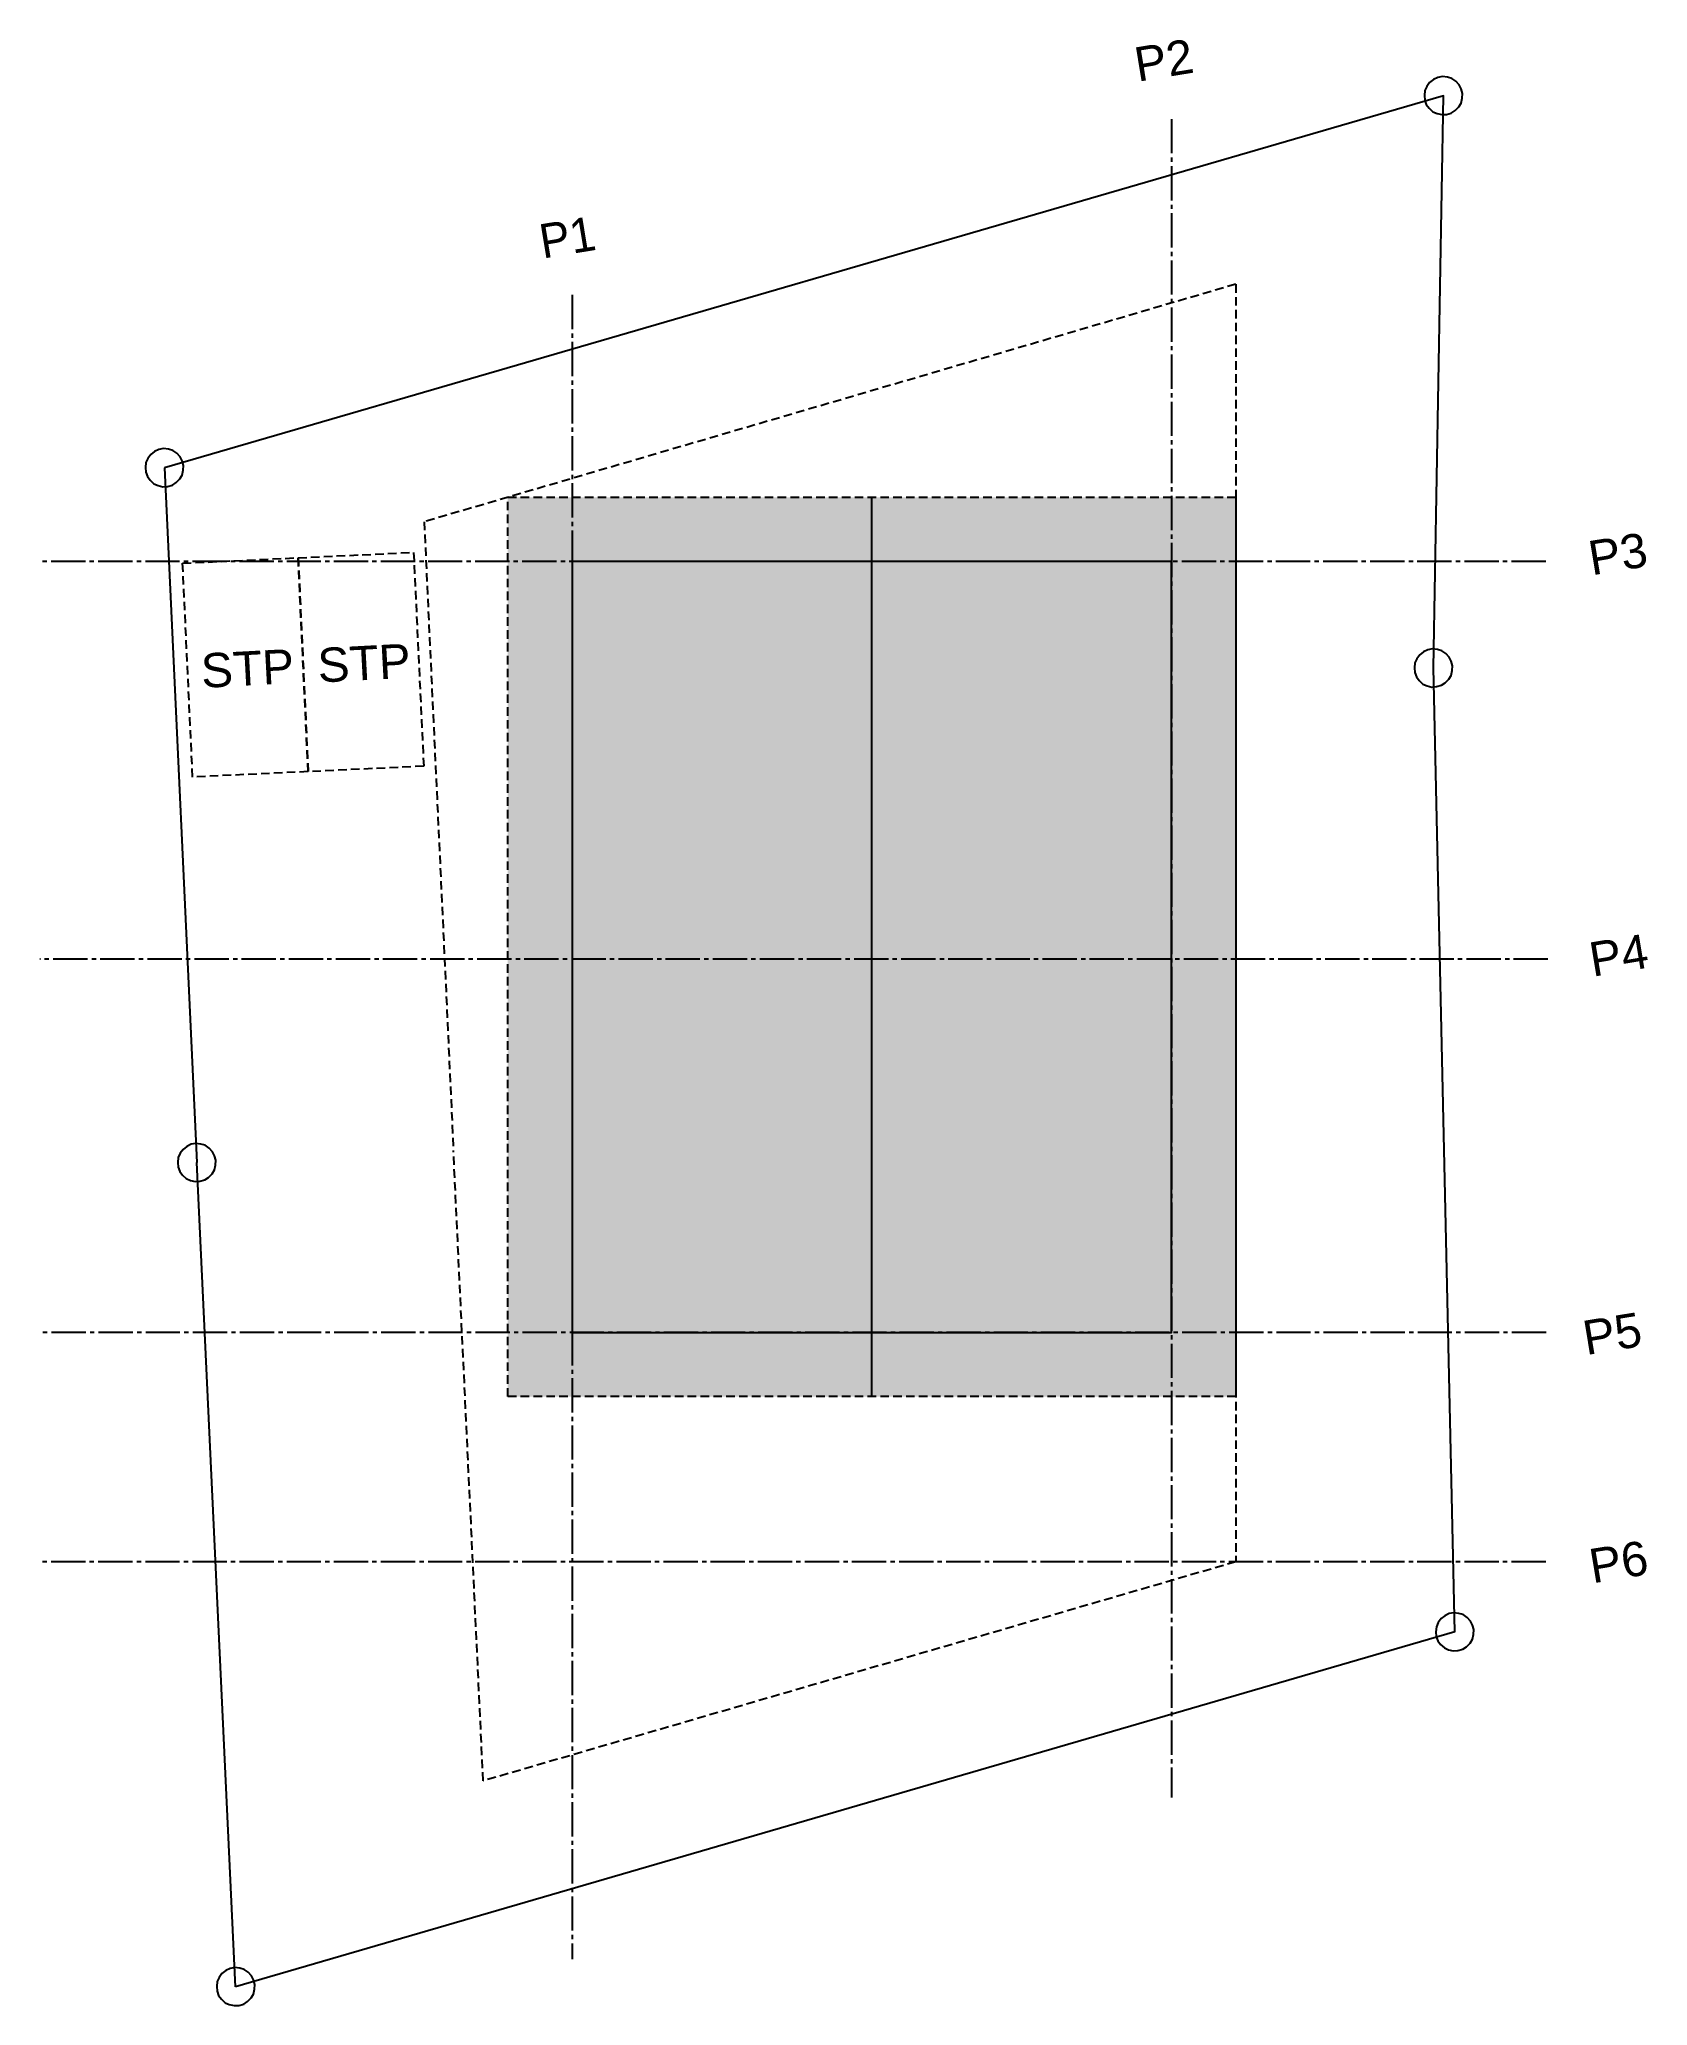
# Model space of a CAD drawing. Header units: metres. Extents: x 160.8 to 198.4, y -254 to -208.1.
import ezdxf

# ---------------------------------------------------------------- set-up
doc = ezdxf.new("R2010")
doc.units = ezdxf.units.M
for name, pattern in [('AUSGEZOGEN', [0]), ('STRICHPUNKT2_S5', [1.1, 0.8, -0.1, 0.1, -0.1]), ('VERDECKT2_S2', [0.27, 0.2, -0.07])]:
    doc.linetypes.add(name, pattern=pattern)
for name, color, linetype, lineweight in [('Allgemein01', 7, 'AUSGEZOGEN', 13), ('Allgemein03', 7, 'AUSGEZOGEN', 25), ('Beschriften', 7, 'AUSGEZOGEN', 13), ('Design', 7, 'AUSGEZOGEN', 18), ('Möblierung', 7, 'AUSGEZOGEN', 13), ('Standard', 7, 'AUSGEZOGEN', 25)]:
    doc.layers.add(name, color=color, linetype=linetype, lineweight=lineweight)
doc.styles.add('ARIAL', font='arial.ttf')

msp = doc.modelspace()

# ---------------------------------------------------------------- hatches: boundary and pattern name
at = {"layer": 'Design', "linetype": 'AUSGEZOGEN', "lineweight": 25}
for color, points in [(21, [(171.747, -221.832), (173.247, -221.832), (173.247, -220.292), (187.247, -220.292), (187.247, -238.294), (184.229, -238.294), (184.229, -239.794), (188.747, -239.794), (188.747, -218.792), (171.747, -218.792)]), (11, [(173.247, -238.294), (187.247, -238.294), (187.247, -220.292), (173.247, -220.292)]), (21, [(171.747, -239.794), (184.229, -239.794), (184.229, -238.294), (173.247, -238.294), (173.247, -221.832), (171.747, -221.832)])]:
    msp.add_hatch(color=color, dxfattribs=at).paths.add_polyline_path(points)

# ---------------------------------------------------------------- linework, layer by layer
at = {"layer": 'Allgemein01', "color": 5, "linetype": 'VERDECKT2_S2', "lineweight": 25}
msp.add_line((188.747, -213.815), (169.794, -219.363), dxfattribs=at)
at = {"layer": 'Allgemein01', "color": 1, "linetype": 'AUSGEZOGEN', "lineweight": 25}
msp.add_line((180.247, -239.794), (180.247, -218.792), dxfattribs=at)
at = {"layer": 'Allgemein01', "color": 1, "linetype": 'VERDECKT2_S2', "lineweight": 25}
for points in [[(171.747, -218.792), (188.747, -218.792), (188.747, -239.794), (171.747, -239.794), (171.747, -218.792)], [(164.155, -220.331), (166.852, -220.204), (167.086, -225.199), (164.389, -225.325), (164.155, -220.331)], [(166.852, -220.204), (169.549, -220.078), (169.783, -225.073), (167.086, -225.199), (166.852, -220.204)]]:
    msp.add_lwpolyline(points, close=True, dxfattribs=at)
at = {"layer": 'Allgemein03', "color": 1, "linetype": 'AUSGEZOGEN', "lineweight": 25}
msp.add_lwpolyline([(173.247, -220.292), (173.247, -238.294), (187.247, -238.294), (187.247, -220.292), (173.247, -220.292)], close=True, dxfattribs=at)
at = {"layer": 'Möblierung', "color": 7, "linetype": 'STRICHPUNKT2_S5', "lineweight": 25}
for p, q in [((187.247, -209.959), (187.247, -249.153)), ((173.247, -214.065), (173.247, -252.933)), ((195.984, -220.292), (160.809, -220.292)), ((196.033, -229.575), (160.817, -229.575)), ((195.993, -238.294), (160.817, -238.294)), ((195.984, -243.652), (160.817, -243.652))]:
    msp.add_line(p, q, dxfattribs=at)
at = {"layer": 'Möblierung', "color": 5, "linetype": 'VERDECKT2_S2', "lineweight": 25}
msp.add_line((188.747, -213.815), (188.747, -243.652), dxfattribs=at)
at = {"layer": 'Standard', "color": 7, "linetype": 'AUSGEZOGEN', "lineweight": 25}
for p, q in [((163.729, -218.101), (164.484, -234.328)), ((165.393, -253.574), (164.484, -234.328)), ((193.858, -245.288), (165.393, -253.574))]:
    msp.add_line(p, q, dxfattribs=at)
at = {"layer": 'Standard', "color": 5, "linetype": 'VERDECKT2_S2', "lineweight": 25}
for p, q in [((169.794, -219.363), (170.478, -234.045)), ((171.173, -248.767), (170.478, -234.045)), ((188.747, -243.652), (171.173, -248.767))]:
    msp.add_line(p, q, dxfattribs=at)
at = {"layer": 'Standard', "color": 7, "linetype": 'AUSGEZOGEN', "lineweight": 25}
for points in [[(194.008, -209.256), (193.96, -209.161), (193.884, -209.077), (193.791, -209.01), (193.689, -208.98), (193.571, -208.968), (193.465, -208.986), (193.36, -209.037), (193.272, -209.104), (193.205, -209.197), (193.162, -209.292), (193.15, -209.41), (193.157, -209.52), (193.194, -209.619), (193.262, -209.707), (193.348, -209.787), (193.444, -209.831), (193.555, -209.856), (193.666, -209.849), (193.778, -209.818), (193.87, -209.76), (193.95, -209.674), (194.007, -209.584), (194.033, -209.473), (194.035, -209.359), (194.008, -209.256)], [(164.145, -217.944), (164.098, -217.849), (164.021, -217.765), (163.928, -217.698), (163.826, -217.668), (163.708, -217.656), (163.602, -217.674), (163.497, -217.725), (163.409, -217.792), (163.342, -217.885), (163.299, -217.98), (163.287, -218.098), (163.294, -218.208), (163.332, -218.307), (163.399, -218.395), (163.486, -218.475), (163.581, -218.518), (163.693, -218.544), (163.803, -218.537), (163.915, -218.506), (164.007, -218.448), (164.087, -218.362), (164.144, -218.272), (164.17, -218.161), (164.172, -218.047), (164.145, -217.944)], [(193.775, -222.621), (193.728, -222.526), (193.651, -222.442), (193.558, -222.375), (193.456, -222.346), (193.338, -222.334), (193.232, -222.351), (193.127, -222.402), (193.039, -222.469), (192.972, -222.562), (192.929, -222.657), (192.917, -222.775), (192.924, -222.885), (192.962, -222.984), (193.029, -223.072), (193.115, -223.153), (193.211, -223.196), (193.322, -223.222), (193.433, -223.214), (193.545, -223.183), (193.637, -223.126), (193.717, -223.039), (193.774, -222.95), (193.8, -222.838), (193.802, -222.724), (193.775, -222.621)], [(164.9, -234.171), (164.853, -234.076), (164.776, -233.992), (164.683, -233.925), (164.581, -233.896), (164.464, -233.884), (164.357, -233.901), (164.252, -233.952), (164.164, -234.019), (164.097, -234.112), (164.054, -234.208), (164.042, -234.325), (164.05, -234.435), (164.087, -234.534), (164.154, -234.622), (164.241, -234.703), (164.336, -234.746), (164.448, -234.772), (164.558, -234.764), (164.671, -234.733), (164.762, -234.676), (164.843, -234.589), (164.9, -234.5), (164.925, -234.388), (164.928, -234.274), (164.9, -234.171)], [(194.274, -245.132), (194.227, -245.036), (194.15, -244.952), (194.057, -244.885), (193.955, -244.856), (193.838, -244.844), (193.731, -244.861), (193.626, -244.912), (193.538, -244.979), (193.471, -245.072), (193.428, -245.168), (193.416, -245.285), (193.424, -245.396), (193.461, -245.495), (193.528, -245.582), (193.615, -245.663), (193.71, -245.706), (193.822, -245.732), (193.932, -245.724), (194.045, -245.693), (194.136, -245.636), (194.217, -245.549), (194.274, -245.46), (194.299, -245.348), (194.302, -245.234), (194.274, -245.132)], [(165.809, -253.417), (165.762, -253.322), (165.685, -253.238), (165.592, -253.171), (165.49, -253.141), (165.373, -253.129), (165.266, -253.147), (165.161, -253.198), (165.073, -253.265), (165.006, -253.358), (164.963, -253.453), (164.951, -253.571), (164.959, -253.681), (164.996, -253.78), (165.063, -253.868), (165.15, -253.948), (165.245, -253.992), (165.357, -254.017), (165.467, -254.01), (165.58, -253.979), (165.671, -253.921), (165.752, -253.835), (165.809, -253.745), (165.834, -253.634), (165.837, -253.52), (165.809, -253.417)]]:
    msp.add_lwpolyline(points, close=True, dxfattribs=at)
msp.add_lwpolyline([(193.858, -245.288), (193.359, -222.778), (193.592, -209.413), (163.729, -218.101)], dxfattribs=at)

# ---------------------------------------------------------------- texts
at = {"layer": 'Beschriften', "color": 7, "linetype": 'AUSGEZOGEN', "lineweight": 25, "char_height": 0.8, "attachment_point": 7, "rotation": 9.3585, "style": 'ARIAL'}
for s, insert, width in [('\\W1.00;P2', (186.455, -209.089), 1.77209), ('\\W0.95;P1', (172.562, -213.219), 1.75503), ('\\W1.00;P3', (197.058, -220.628), 1.77209), ('\\W1.00;P4', (197.075, -229.991), 1.77209), ('\\W1.00;P5', (196.927, -238.838), 1.77209), ('\\W1.00;P6', (197.075, -244.168), 1.77209)]:
    msp.add_mtext(s, dxfattribs=dict(at, insert=insert, width=width))
at = {"layer": 'Beschriften', "color": 1, "linetype": 'AUSGEZOGEN', "lineweight": 25, "char_height": 0.8, "width": 2.57138, "attachment_point": 7, "rotation": 3, "style": 'ARIAL'}
for insert in [(167.328, -223.129), (164.606, -223.255)]:
    msp.add_mtext('\\W1.00;STP', dxfattribs=dict(at, insert=insert))

doc.saveas('drawing.dxf')
